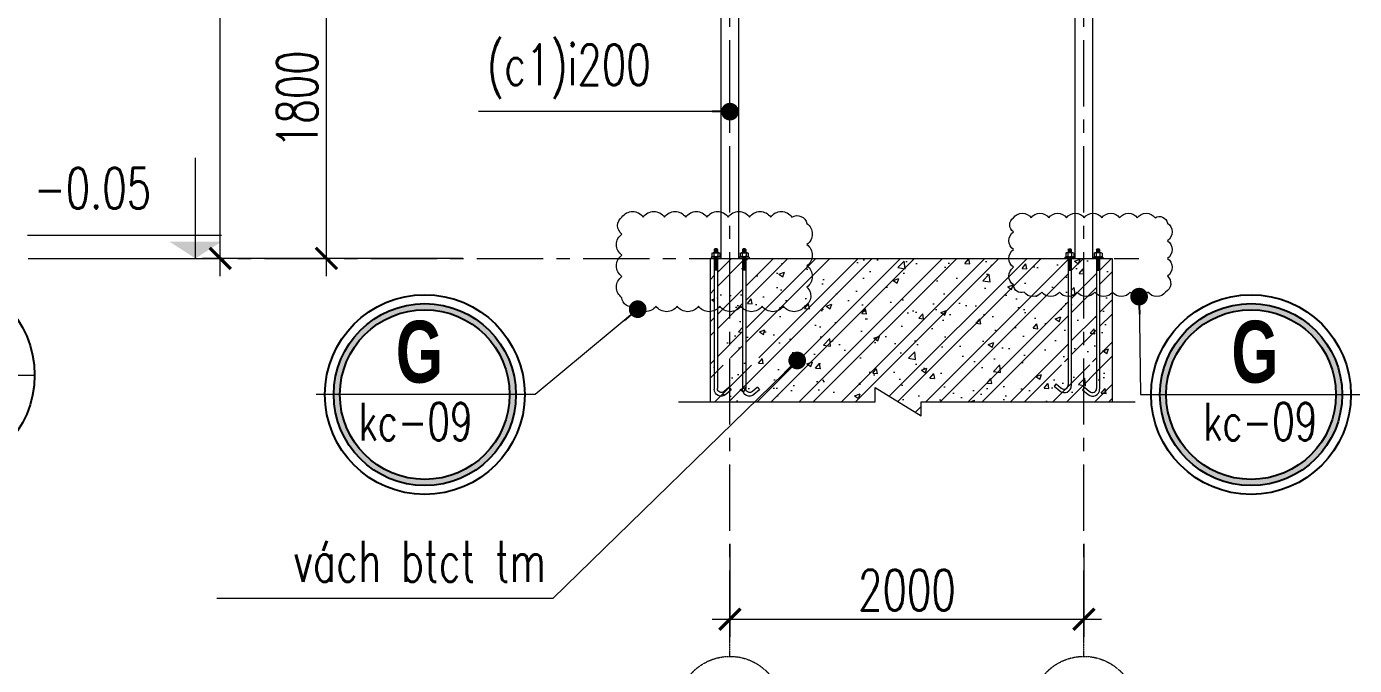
# Model space of a CAD drawing. Header units: millimetres. Extents: x 61738 to 439738, y 60858 to 151243.
# Drawn here: x 384776 to 392278, y 89943 to 93555 of the extents above; entities that cross this region are included whole.
import ezdxf
from ezdxf.enums import TextEntityAlignment as Align

# ---------------------------------------------------------------- set-up
doc = ezdxf.new("R2010")
doc.units = ezdxf.units.MM
doc.linetypes.add('CENTER', pattern=[2, 1.25, -0.25, 0.25, -0.25])
for name, color, linetype, lineweight in [('10-TEXT', 4, 'Continuous', 15), ('3-THAY', 7, 'Continuous', 18), ('6-TRUC', 8, 'CENTER', 9), ('7-HATCH', 8, 'Continuous', 13), ('8-DIM', 8, 'Continuous', 15), ('9-SO HIEU', 8, 'Continuous', 15), ('TEXT', 7, 'Continuous', 25)]:
    doc.layers.add(name, color=color, linetype=linetype, lineweight=lineweight)
for name, color, linetype in [('DIM', 3, 'Continuous'), ('KICHTHUOC', 8, 'Continuous'), ('MANH', 8, 'Continuous')]:
    doc.layers.add(name, color=color, linetype=linetype)
doc.styles.add('A3 - Text 2.3', font='Vnsimli.shx', dxfattribs={"width": 0.7, "height": 230})
doc.styles.add('A3 - Text 3.5', font='VnArialH.TTF', dxfattribs={"width": 0.8, "height": 350})
doc.styles.add('A3-Text 2.3', font='vnsimli.shx', dxfattribs={"width": 0.7, "height": 230, "bigfont": 'vn.shx'})
doc.styles.add('S1', font='vnsimli.shx', dxfattribs={"width": 0.75})
doc.styles.add('T3', font='VnArialH-Bold.TTF', dxfattribs={"width": 0.9})
doc.dimstyles.new('A3-1-100', dxfattribs={"dimtxt": 200, "dimasz": 120, "dimexe": 100, "dimexo": 0, "dimgap": 50, "dimtad": 1, "dimdec": 0, "dimdsep": 49, "dimtxsty": 'A3-Text 2.3', "dimblk": 'ARCHTICK', "dimcen": 10, "dimdle": 100, "dimclrd": 8, "dimclre": 8, "dimclrt": 2, "dimadec": 0, "dimazin": 2, "dimtfac": 1, "dimtdec": 0, "dimtix": 1, "dimtmove": 1, "dimatfit": 3, "dimldrblk": 'DOT', "dimfxl": 1, "dimtolj": 1, "dimtzin": 0, "dimlwd": -1, "dimlwe": -1, "dimarcsym": 0})
doc.dimstyles.new('A3-1-100x3', dxfattribs={"dimtxt": 230, "dimasz": 120, "dimexe": 100, "dimexo": 0, "dimgap": 50, "dimtad": 1, "dimdec": 0, "dimlfac": 0.333333, "dimdsep": 49, "dimtxsty": 'A3-Text 2.3', "dimblk": 'ARCHTICK', "dimcen": 10, "dimdle": 100, "dimclrd": 8, "dimclre": 8, "dimclrt": 2, "dimadec": 0, "dimazin": 2, "dimtfac": 1, "dimtdec": 0, "dimtix": 1, "dimtmove": 1, "dimatfit": 3, "dimldrblk": 'DOT', "dimfxl": 1, "dimtolj": 1, "dimtzin": 0, "dimlwd": -1, "dimlwe": -1, "dimarcsym": 0})

# ---------------------------------------------------------------- blocks, each defined once
blk = doc.blocks.new('_ArchTick')
at = {"color": 0, "linetype": 'ByBlock', "const_width": 0.15}
blk.add_lwpolyline([(-0.5, -0.5), (0.5, 0.5)], dxfattribs=at)
blk = doc.blocks.new('_Dot')
at = {"color": 0, "linetype": 'ByBlock', "lineweight": -2}
blk.add_line((-0.5, 0), (-1, 0), dxfattribs=at)
at = {"color": 0, "linetype": 'ByBlock', "const_width": 0.5}
blk.add_lwpolyline([(-0.25, 0, 1), (0.25, 0, 1)], format="xyb", close=True, dxfattribs=at)
blk = doc.blocks.new('Truc X')
at = {"layer": '6-TRUC', "color": 2}
blk.add_line((0, 0), (0, 150), dxfattribs=at)
blk.add_circle((0, -400), 400, dxfattribs=at)
at = {"layer": '6-TRUC', "color": 2, "style": 'A3 - Text 3.5', "width": 0.8}
blk.add_attdef('1', text='', height=500, dxfattribs=at).set_placement((-13, -400), align=Align.MIDDLE_CENTER)
blk = doc.blocks.new('*D410')
at = {"layer": '8-DIM', "color": 8, "linetype": 'ByBlock', "ltscale": 100, "transparency": 16777216}
blk.add_line((385869.9, 92144.2), (385869.9, 95944.2), dxfattribs=at)
at = {"layer": '8-DIM', "color": 8, "ltscale": 100, "transparency": 16777216}
for p, q in [((387240, 95844.2), (385769.9, 95844.2)), ((387240, 92244.2), (385769.9, 92244.2))]:
    blk.add_line(p, q, dxfattribs=at)
at = {"layer": 'Defpoints', "color": 0, "ltscale": 100, "transparency": 16777216}
for p in [(385869.9, 95844.2), (387240, 95844.2), (387240, 92244.2)]:
    blk.add_point(p, dxfattribs=at)
at = {"layer": '8-DIM', "color": 8, "ltscale": 100, "transparency": 16777216, "xscale": 120, "yscale": 120, "zscale": 120}
for p, rotation in [((385869.9, 95844.2), 90), ((385869.9, 92244.2), 270)]:
    blk.add_blockref('_ArchTick', p, dxfattribs=dict(at, rotation=rotation))
at = {"layer": '8-DIM', "color": 2, "ltscale": 100, "transparency": 16777216, "insert": (385704.9, 94044.2), "char_height": 230, "attachment_point": 5, "rotation": 90, "style": 'A3-Text 2.3'}
blk.add_mtext('\\A1;3600', dxfattribs=at)
blk = doc.blocks.new('*D411')
at = {"layer": '8-DIM', "color": 8, "linetype": 'ByBlock', "ltscale": 100, "transparency": 16777216}
blk.add_line((386469.9, 92144.2), (386469.9, 94144.2), dxfattribs=at)
at = {"layer": '8-DIM', "color": 8, "ltscale": 100, "transparency": 16777216}
for p, q in [((387240, 94044.2), (386369.9, 94044.2)), ((387240, 92244.2), (386369.9, 92244.2))]:
    blk.add_line(p, q, dxfattribs=at)
at = {"layer": 'Defpoints', "color": 0, "ltscale": 100, "transparency": 16777216}
for p in [(386469.9, 94044.2), (387240, 94044.2), (387240, 92244.2)]:
    blk.add_point(p, dxfattribs=at)
at = {"layer": '8-DIM', "color": 8, "ltscale": 100, "transparency": 16777216, "xscale": 120, "yscale": 120, "zscale": 120}
for p, rotation in [((386469.9, 94044.2), 90), ((386469.9, 92244.2), 270)]:
    blk.add_blockref('_ArchTick', p, dxfattribs=dict(at, rotation=rotation))
at = {"layer": '8-DIM', "color": 2, "ltscale": 100, "transparency": 16777216, "insert": (386304.9, 93144.2), "char_height": 230, "attachment_point": 5, "rotation": 90, "style": 'A3-Text 2.3'}
blk.add_mtext('\\A1;1800', dxfattribs=at)
blk = doc.blocks.new('*D425')
at = {"layer": '8-DIM', "color": 8, "ltscale": 100, "transparency": 16777216}
for p, q in [((388749.9, 90630), (388749.9, 90104.2)), ((390749.9, 90630), (390749.9, 90104.2))]:
    blk.add_line(p, q, dxfattribs=at)
at = {"layer": '8-DIM', "color": 8, "linetype": 'ByBlock', "ltscale": 100, "transparency": 16777216}
blk.add_line((388649.9, 90204.2), (390849.9, 90204.2), dxfattribs=at)
at = {"layer": 'Defpoints', "color": 0, "ltscale": 100, "transparency": 16777216}
for p in [(388749.9, 90630), (390749.9, 90630), (390749.9, 90204.2)]:
    blk.add_point(p, dxfattribs=at)
at = {"layer": '8-DIM', "color": 8, "ltscale": 100, "transparency": 16777216, "xscale": 120, "yscale": 120, "zscale": 120, "rotation": 180}
blk.add_blockref('_ArchTick', (388749.9, 90204.2), dxfattribs=at)
at = {"layer": '8-DIM', "color": 8, "ltscale": 100, "transparency": 16777216, "xscale": 120, "yscale": 120, "zscale": 120}
blk.add_blockref('_ArchTick', (390749.9, 90204.2), dxfattribs=at)
at = {"layer": '8-DIM', "color": 2, "ltscale": 100, "transparency": 16777216, "insert": (389749.9, 90369.2), "char_height": 230, "attachment_point": 5, "style": 'A3-Text 2.3'}
blk.add_mtext('\\A1;2000', dxfattribs=at)
blk = doc.blocks.new('*U61')
at = {"layer": '10-TEXT'}
for p, q in [((17614.6, 449766.8), (17614.6, 450310.3)), ((16706.3, 449893.2), (17755.7, 449893.2)), ((16709.8, 449765.7), (17757.1, 449765.7))]:
    blk.add_line(p, q, dxfattribs=at)
at = {"layer": '10-TEXT', "color": 1}
blk.add_solid([(17755.8, 449858.1), (17614.6, 449766.8), (17473.3, 449858.1)], dxfattribs=at)
blk = doc.blocks.new('*U452')
at = {"layer": '3-THAY'}
for p, q in [((119, 1223), (228, 1223)), ((119, 1223), (119, 1209)), ((130, 1270), (151, 1278)), ((130, 1270), (130, 1232)), ((130, 1232), (151, 1224)), ((130, 1232), (151, 1224)), ((130, 1232), (151, 1224)), ((130, 1232), (151, 1224)), ((130, 1232), (151, 1224)), ((130, 1232), (151, 1224)), ((130, 1232), (151, 1224)), ((130, 1232), (151, 1224)), ((151, 1278), (175, 1278)), ((199, 1224), (151, 1224)), ((153, 1270), (153, 1232)), ((156, 1311), (161, 1316)), ((156, 1311), (156, 1278)), ((156, 1209), (156, -262)), ((161, 1316), (187, 1316)), ((199, 1278), (175, 1278)), ((192, 1311), (187, 1316)), ((192, 1311), (192, 1277)), ((192, 1209), (192, -271)), ((195, 1270), (195, 1232)), ((220, 1270), (199, 1278)), ((220, 1232), (199, 1224)), ((220, 1232), (199, 1224)), ((220, 1232), (199, 1224)), ((220, 1232), (199, 1224)), ((220, 1232), (199, 1224)), ((220, 1232), (199, 1224)), ((220, 1232), (199, 1224)), ((220, 1232), (199, 1224)), ((220, 1270), (220, 1232)), ((228, 1223), (228, 1209)), ((22, -248), (0, -275)), ((0, -275), (63, -330)), ((22, -248), (79, -297))]:
    blk.add_line(p, q, dxfattribs=at)
at = {"layer": '3-THAY', "color": 7}
for p, q in [((130, 1270), (151, 1278)), ((130, 1270), (151, 1278)), ((130, 1270), (151, 1278)), ((130, 1270), (151, 1278)), ((130, 1270), (151, 1278)), ((130, 1270), (151, 1278)), ((130, 1270), (151, 1278)), ((130, 1270), (130, 1232)), ((130, 1270), (130, 1232)), ((130, 1270), (130, 1232)), ((130, 1270), (130, 1232)), ((130, 1270), (130, 1232)), ((130, 1270), (130, 1232)), ((130, 1270), (130, 1232)), ((151, 1278), (175, 1278)), ((151, 1278), (175, 1278)), ((151, 1278), (175, 1278)), ((151, 1278), (175, 1278)), ((151, 1278), (175, 1278)), ((151, 1278), (175, 1278)), ((151, 1278), (175, 1278)), ((220, 1270), (199, 1278)), ((220, 1270), (199, 1278)), ((220, 1270), (199, 1278)), ((220, 1270), (199, 1278)), ((220, 1270), (199, 1278)), ((220, 1270), (199, 1278)), ((220, 1270), (199, 1278)), ((220, 1270), (220, 1232)), ((220, 1270), (220, 1232)), ((220, 1270), (220, 1232)), ((220, 1270), (220, 1232)), ((220, 1270), (220, 1232)), ((220, 1270), (220, 1232)), ((220, 1270), (220, 1232))]:
    blk.add_line(p, q, dxfattribs=at)
at = {"layer": '3-THAY'}
for centre, radius, start, end in [((142, 1258), 16, 44.6984, 135.3016), ((142, 1244), 16, 224.6984, 315.3016), ((174, 1223), 50.6, 66.2012, 115.0235), ((174, 1279), 50.6, 244.9765, 293.7988), ((207, 1254), 19.8, 51.5421, 128.4579), ((207, 1248), 19.8, 231.5421, 308.4579), ((114, -271), 77.8, 228.9825, 0), ((110, -262), 46.7, 228.9825, 0)]:
    blk.add_arc(centre, radius, start, end, dxfattribs=at)
at = {"layer": '9-SO HIEU'}
for p, q in [((156, 1311), (192, 1308)), ((156, 1305), (192, 1302)), ((156, 1298), (192, 1295)), ((156, 1292), (192, 1289)), ((156, 1286), (192, 1283)), ((156, 1280), (192, 1277)), ((156, 1204), (192, 1202)), ((156, 1197), (192, 1195)), ((156, 1191), (192, 1188)), ((156, 1191), (192, 1188)), ((156, 1183), (192, 1180)), ((156, 1176), (192, 1173)), ((156, 1170), (192, 1167)), ((156, 1164), (192, 1161)), ((156, 1155), (192, 1153)), ((156, 1148), (192, 1146)), ((156, 1142), (192, 1140)), ((156, 1136), (192, 1134)), ((156, 1128), (192, 1125)), ((156, 1121), (192, 1118)), ((156, 1115), (192, 1112)), ((156, 1109), (192, 1106)), ((156, 1097), (192, 1094)), ((156, 1090), (192, 1087)), ((156, 1084), (192, 1081)), ((156, 1078), (192, 1075))]:
    blk.add_line(p, q, dxfattribs=at)
blk = doc.blocks.new('*U456')
at = {"layer": '3-THAY'}
for p, q in [((119, 1223), (228, 1223)), ((119, 1223), (119, 1209)), ((130, 1270), (151, 1278)), ((130, 1270), (130, 1232)), ((130, 1232), (151, 1224)), ((130, 1232), (151, 1224)), ((130, 1232), (151, 1224)), ((130, 1232), (151, 1224)), ((130, 1232), (151, 1224)), ((130, 1232), (151, 1224)), ((130, 1232), (151, 1224)), ((130, 1232), (151, 1224)), ((151, 1278), (175, 1278)), ((199, 1224), (151, 1224)), ((153, 1270), (153, 1232)), ((156, 1311), (161, 1316)), ((156, 1311), (156, 1278)), ((156, 1209), (156, -222)), ((161, 1316), (187, 1316)), ((199, 1278), (175, 1278)), ((192, 1311), (187, 1316)), ((192, 1311), (192, 1277)), ((192, 1209), (192, -231)), ((195, 1270), (195, 1232)), ((220, 1270), (199, 1278)), ((220, 1232), (199, 1224)), ((220, 1232), (199, 1224)), ((220, 1232), (199, 1224)), ((220, 1232), (199, 1224)), ((220, 1232), (199, 1224)), ((220, 1232), (199, 1224)), ((220, 1232), (199, 1224)), ((220, 1232), (199, 1224)), ((220, 1270), (220, 1232)), ((228, 1223), (228, 1209)), ((22, -208), (0, -235)), ((0, -235), (63, -290)), ((22, -208), (79, -257))]:
    blk.add_line(p, q, dxfattribs=at)
at = {"layer": '3-THAY', "color": 7}
for p, q in [((130, 1270), (151, 1278)), ((130, 1270), (151, 1278)), ((130, 1270), (151, 1278)), ((130, 1270), (151, 1278)), ((130, 1270), (151, 1278)), ((130, 1270), (151, 1278)), ((130, 1270), (151, 1278)), ((130, 1270), (130, 1232)), ((130, 1270), (130, 1232)), ((130, 1270), (130, 1232)), ((130, 1270), (130, 1232)), ((130, 1270), (130, 1232)), ((130, 1270), (130, 1232)), ((130, 1270), (130, 1232)), ((151, 1278), (175, 1278)), ((151, 1278), (175, 1278)), ((151, 1278), (175, 1278)), ((151, 1278), (175, 1278)), ((151, 1278), (175, 1278)), ((151, 1278), (175, 1278)), ((151, 1278), (175, 1278)), ((220, 1270), (199, 1278)), ((220, 1270), (199, 1278)), ((220, 1270), (199, 1278)), ((220, 1270), (199, 1278)), ((220, 1270), (199, 1278)), ((220, 1270), (199, 1278)), ((220, 1270), (199, 1278)), ((220, 1270), (220, 1232)), ((220, 1270), (220, 1232)), ((220, 1270), (220, 1232)), ((220, 1270), (220, 1232)), ((220, 1270), (220, 1232)), ((220, 1270), (220, 1232)), ((220, 1270), (220, 1232))]:
    blk.add_line(p, q, dxfattribs=at)
at = {"layer": '3-THAY'}
for centre, radius, start, end in [((142, 1258), 16, 44.6984, 135.3016), ((142, 1244), 16, 224.6984, 315.3016), ((174, 1223), 50.6, 66.2012, 115.0235), ((174, 1279), 50.6, 244.9765, 293.7988), ((207, 1254), 19.8, 51.5421, 128.4579), ((207, 1248), 19.8, 231.5421, 308.4579), ((114, -231), 77.8, 228.9825, 0), ((110, -222), 46.7, 228.9825, 0)]:
    blk.add_arc(centre, radius, start, end, dxfattribs=at)
at = {"layer": '9-SO HIEU'}
for p, q in [((156, 1311), (192, 1308)), ((156, 1305), (192, 1302)), ((156, 1298), (192, 1295)), ((156, 1292), (192, 1289)), ((156, 1286), (192, 1283)), ((156, 1280), (192, 1277)), ((156, 1204), (192, 1202)), ((156, 1197), (192, 1195)), ((156, 1191), (192, 1188)), ((156, 1191), (192, 1188)), ((156, 1183), (192, 1180)), ((156, 1176), (192, 1173)), ((156, 1170), (192, 1167)), ((156, 1164), (192, 1161)), ((156, 1155), (192, 1153)), ((156, 1148), (192, 1146)), ((156, 1142), (192, 1140)), ((156, 1136), (192, 1134)), ((156, 1128), (192, 1125)), ((156, 1121), (192, 1118)), ((156, 1115), (192, 1112)), ((156, 1109), (192, 1106)), ((156, 1097), (192, 1094)), ((156, 1090), (192, 1087)), ((156, 1084), (192, 1081)), ((156, 1078), (192, 1075))]:
    blk.add_line(p, q, dxfattribs=at)

msp = doc.modelspace()

# ---------------------------------------------------------------- hatches: boundary and pattern name
at = {"layer": '7-HATCH', "ltscale": 400}
h = msp.add_hatch(dxfattribs=at)
h.set_pattern_fill('BT', color=256, scale=45, pattern_type=2)
h.set_pattern_definition([(45, (-27550.23, 42500), (-119.32427, 119.32427), []), (45, (-27470.68, 42500), (-119.32427, 119.32427), []), (50, (-27550.23, 42500), (322.76708, -28.23846), [33.75, -371.25]), (355, (-27550.23, 42500), (-62.4381, 338.48646), [27, -297]), (100.4514, (-27523.33, 42497.65), (260.32922, 310.2478), [28.68309, -315.51395]), (46.1842, (-27550.23, 42590), (480.25847, -74.48356), [50.625, -556.875]), (96.6356, (-27510.2, 42583.8), (420.5982, 438.35304), [43.02463, -473.27085]), (351.1842, (-27550.23, 42590), (420.5979, 438.35337), [40.5, -445.5]), (21, (-27505.23, 42567.5), (268.60817, -181.1785), [33.75, -371.25]), (326, (-27505.23, 42567.5), (109.4919, 326.31752), [27, -297]), (71.4514, (-27482.85, 42552.4), (378.10018, 145.13872), [28.68309, -315.51395]), (37.5, (-27550.23, 42500), (5.471935, 149.802234), [0, -293.4, 0, -301.5, 0, -298.125]), (7.5, (-27550.23, 42500), (118.38129, 177.48527), [0, -171.9, 0, -286.65, 0, -113.625]), (327.5, (-27650.58, 42500), (240.220096, -10.149692), [0, -112.5, 0, -351, 0, -465.75]), (317.5, (-27695.58, 42500), (262.43378, 45.04724), [0, -146.25, 0, -233.1, 0, -330.75])])
h.paths.add_polyline_path([(390660.7, 92244.2), (388839, 92244.2), (388839, 91683.1, 0.643329), (388877.7, 91665.5), (388906.2, 91690.3), (388917.2, 91676.4), (388885.8, 91649.1, -0.643328), (388821.4, 91678.4), (388821.4, 92244.2), (388679, 92244.2), (388679, 91683.1, 0.643329), (388717.7, 91665.5), (388746.2, 91690.3), (388757.2, 91676.4), (388725.8, 91649.1, -0.643328), (388661.4, 91678.4), (388661.4, 92244.2), (388639.9, 92244.2), (388639.9, 91434.2), (389569.9, 91434.2), (389569.9, 91514.2), (389829.9, 91354.2), (389829.9, 91434.2), (390909.9, 91434.2), (390909.9, 92244.2), (390838.4, 92244.2), (390838.4, 91678.4, -0.643331), (390774, 91649.1), (390742.6, 91676.4), (390753.6, 91690.3), (390782.1, 91665.5, 0.643329), (390820.7, 91683.1), (390820.7, 92244.2), (390678.4, 92244.2), (390678.4, 91678.4, -0.643331), (390614, 91649.1), (390582.6, 91676.4), (390593.6, 91690.3), (390622.1, 91665.5, 0.643329), (390660.7, 91683.1)])
at = {"layer": '7-HATCH'}
h = msp.add_hatch(color=256, dxfattribs=at)
edge = h.paths.add_edge_path(flags=17)
edge.add_arc((387025.6, 91474.2), 479.5, 0, 360)
edge = h.paths.add_edge_path()
edge.add_arc((387025.6, 91474.2), 514.7, 0, 360)
h = msp.add_hatch(color=256, dxfattribs=at)
edge = h.paths.add_edge_path(flags=17)
edge.add_arc((391694.2, 91474.2), 479.5, 0, 360)
edge = h.paths.add_edge_path()
edge.add_arc((391694.2, 91474.2), 514.7, 0, 360)

# ---------------------------------------------------------------- linework, layer by layer
at = {"layer": '3-THAY', "ltscale": 300}
for points in [[(388699.9, 92244.2), (388699.9, 111194.2)], [(388799.9, 92244.2), (388799.9, 111194.2)], [(390699.9, 92244.2), (390699.9, 111194.2)], [(390799.9, 92244.2), (390799.9, 111194.2)]]:
    msp.add_lwpolyline(points, dxfattribs=at)
at = {"layer": '3-THAY', "ltscale": 500}
msp.add_lwpolyline([(388639.9, 91434.2), (388639.9, 92244.2), (390909.9, 92244.2), (390909.9, 91434.2)], dxfattribs=at)
at = {"layer": '6-TRUC', "ltscale": 300}
for points in [[(388749.9, 90104.2), (388749.9, 111444.2)], [(390749.9, 90104.2), (390749.9, 111194.2)], [(385519.9, 92244.2), (391059.9, 92244.2)]]:
    msp.add_lwpolyline(points, dxfattribs=at)
at = {"layer": '7-HATCH', "ltscale": 400}
msp.add_lwpolyline([(388459.9, 91434.2), (389569.9, 91434.2), (389569.9, 91514.2), (389829.9, 91354.2), (389829.9, 91434.2), (391039.9, 91434.2)], dxfattribs=at)
at = {"layer": '9-SO HIEU', "ltscale": 500}
for points in [[(388139.9, 92478.2, -0.520567), (388259.9, 92478.2, -0.520567), (388379.9, 92478.2, -0.520567), (388499.9, 92478.2, -0.520567), (388619.9, 92478.2, -0.520567), (388739.9, 92478.2, -0.520567), (388859.9, 92478.2, -0.520567), (388979.9, 92478.2, -0.520567), (389099.9, 92478.2, -0.520567), (389183.9, 92442.2, -0.520567), (389183.9, 92322.2, -0.520567), (389183.9, 92202.2, -0.520567), (389183.9, 92082.2, -0.520567), (389171.9, 91974.2, -0.520567), (389051.9, 91974.2, -0.520567), (388931.9, 91974.2, -0.520567), (388811.9, 91974.2, -0.520567), (388691.9, 91974.2, -0.520567), (388571.9, 91974.2, -0.520567), (388451.9, 91974.2, -0.520567), (388331.9, 91974.2, -0.520567), (388211.9, 91974.2, -0.520567), (388139.9, 92022.2, -0.520567), (388139.9, 92142.2, -0.520567), (388139.9, 92262.2, -0.520567), (388139.9, 92382.2, -0.520567)], [(390351.5, 92474.2, -0.520567), (390451.5, 92474.2, -0.520567), (390551.5, 92474.2, -0.520567), (390651.5, 92474.2, -0.520567), (390751.5, 92474.2, -0.520567), (390851.5, 92474.2, -0.520567), (390951.5, 92474.2, -0.520567), (391051.5, 92474.2, -0.520567), (391151.5, 92474.2, -0.520567), (391221.5, 92444.2, -0.520567), (391221.5, 92344.2, -0.520567), (391221.5, 92244.2, -0.520567), (391221.5, 92144.2, -0.520567), (391211.5, 92054.2, -0.520567), (391111.5, 92054.2, -0.520567), (391011.5, 92054.2, -0.520567), (390911.5, 92054.2, -0.520567), (390811.5, 92054.2, -0.520567), (390711.5, 92054.2, -0.520567), (390611.5, 92054.2, -0.520567), (390511.5, 92054.2, -0.520567), (390411.5, 92054.2, -0.520567), (390351.5, 92094.2, -0.520567), (390351.5, 92194.2, -0.520567), (390351.5, 92294.2, -0.520567), (390351.5, 92394.2, -0.520567)]]:
    msp.add_lwpolyline(points, format="xyb", close=True, dxfattribs=at)
at = {"layer": 'DIM'}
for centre, radius in [((387025.6, 91474.2), 514.7), ((391694.2, 91474.2), 514.7), ((387025.6, 91474.2), 479.5), ((391694.2, 91474.2), 479.5)]:
    msp.add_circle(centre, radius, dxfattribs=at)
at = {"layer": 'MANH'}
for centre in [(384256, 91584.2), (387025.6, 91474.2), (391694.2, 91474.2)]:
    msp.add_circle(centre, 564.6, dxfattribs=at)

# ---------------------------------------------------------------- block references
at = {"layer": '9-SO HIEU', "ltscale": 500, "yscale": 0.5, "zscale": 0.5}
for name, p, xscale in [('*U452', (388757.2, 91639.6), -0.5), ('*U452', (388917.2, 91639.6), -0.5), ('*U456', (390582.6, 91639.6), 0.5), ('*U452', (390742.6, 91639.6), 0.5)]:
    msp.add_blockref(name, p, dxfattribs=dict(at, xscale=xscale))
at = {"layer": 'KICHTHUOC', "xscale": 1.045454545455868, "yscale": 1.045454545455868, "zscale": 1.045454545455868}
msp.add_blockref('*U61', (367314.7, -377966.6), dxfattribs=at)
at = {"layer": 'KICHTHUOC'}
ref = msp.add_blockref('Truc X', (388749.9, 89993.9), dxfattribs=dict(at, xscale=0.7349999999496504, yscale=0.7349999999496504, zscale=0.7349999999496504))
ref.add_attrib('1', '5a', dxfattribs={"layer": 'TEXT', "color": 2, "height": 350, "style": 'A3 - Text 3.5', "width": 0.8}).set_placement((388749.9, 89699.9), align=Align.MIDDLE_CENTER)
ref = msp.add_blockref('Truc X', (390749.9, 89993.9), dxfattribs=dict(at, xscale=0.7349999999496504, yscale=0.7349999999496504, zscale=0.7349999999496504))
ref.add_attrib('1', '5b', dxfattribs={"layer": 'TEXT', "color": 2, "height": 350, "style": 'A3 - Text 3.5', "width": 0.8}).set_placement((390749.9, 89699.9), align=Align.MIDDLE_CENTER)

# ---------------------------------------------------------------- texts
at = {"layer": '10-TEXT', "style": 'S1', "width": 0.7}
for s, p in [('(c1)i200', (388301.9, 93224.2)), ('v¸ch btct tm', (387711.6, 90416.4))]:
    msp.add_text(s, height=230, dxfattribs=at).set_placement(p, align=Align.RIGHT)
at = {"layer": '10-TEXT', "style": 'A3 - Text 2.3', "width": 0.7}
msp.add_text('-0.05', height=230, dxfattribs=at).set_placement((384817.3, 92525.8))
at = {"layer": '10-TEXT', "width": 0.7}
for s, height, style, p in [('g', 350, 'T3', (386995.2, 91541.8)), ('g', 350, 'T3', (391716.4, 91541.8)), ('kc-09', 212.67, 'S1', (386973.4, 91215)), ('kc-09', 212.67, 'S1', (391746.4, 91215))]:
    msp.add_text(s, height=height, dxfattribs=dict(at, style=style)).set_placement(p, align=Align.CENTER)

# ---------------------------------------------------------------- dimensions: what is measured, and where the dimension line sits
at = {"layer": '8-DIM', "ltscale": 100}
for base, p2, picture, middle in [((385869.9, 95844.2), (387240, 95844.2), '*D410', (385704.9, 94044.2)), ((386469.9, 94044.2), (387240, 94044.2), '*D411', (386304.9, 93144.2))]:
    dim = msp.add_linear_dim(base=base, p1=(387240, 92244.2), p2=p2, angle=90, dimstyle='A3-1-100', dxfattribs=at)
    dim.commit()
    dim.dimension.update_dxf_attribs({"geometry": picture, "text_midpoint": middle})
dim = msp.add_linear_dim(base=(390749.9, 90204.2), p1=(388749.9, 90630), p2=(390749.9, 90630), dimstyle='A3-1-100', dxfattribs=at)
dim.commit()
dim.dimension.update_dxf_attribs({"geometry": '*D425', "text_midpoint": (389749.9, 90369.2)})

# ---------------------------------------------------------------- leaders
at = {"layer": '9-SO HIEU', "ltscale": 500}
for points, dimstyle, override in [([(388749.9, 93074.2), (387329.9, 93074.2)], 'A3-1-100', {"dimasz": 100, "dimtad": 0}), ([(382911.7, 92028.1), (383522, 91584.2), (384820.6, 91584.2)], 'A3-1-100', {"dimasz": 100, "dimtad": 0}), ([(391061.5, 92028.1), (391069.9, 91474.2), (392308.8, 91474.2)], 'A3-1-100x3', {"dimasz": 100, "dimgap": 50, "dimtad": 0}), ([(388228.5, 91957.2), (387649.9, 91474.2), (386411, 91474.2)], 'A3-1-100x3', {"dimasz": 100, "dimgap": 50, "dimtad": 0}), ([(389129.9, 91667.1), (387749.9, 90321.7), (385849.9, 90321.7)], 'A3-1-100x3', {"dimasz": 100, "dimtad": 0})]:
    msp.add_leader(points, dimstyle=dimstyle, override=override, dxfattribs=at)

doc.saveas('drawing.dxf')
